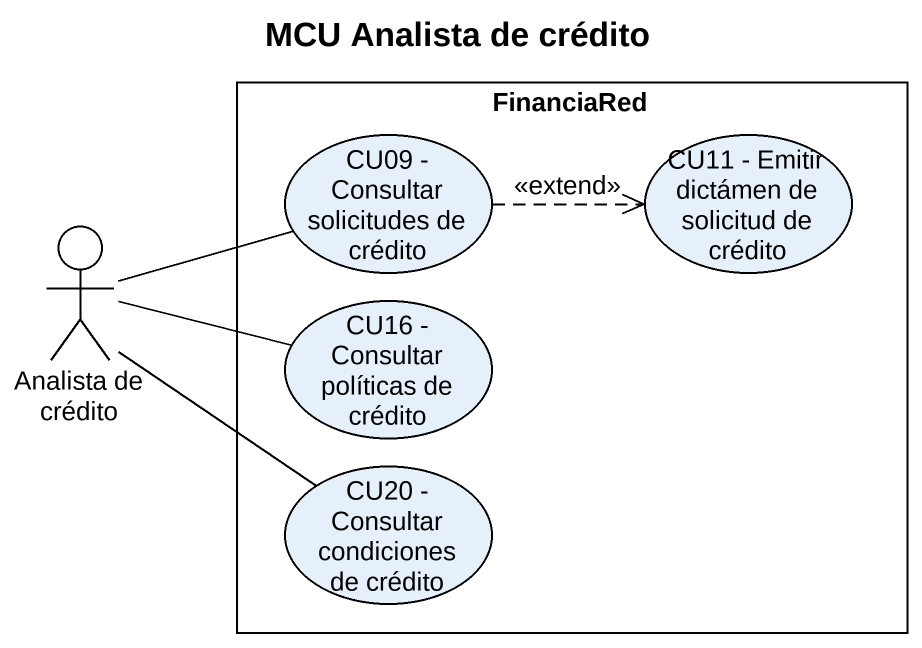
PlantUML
@startuml
title MCU Analista de crédito
rectangle FinanciaRed {
  usecase "CU09 - Consultar solicitudes de crédito" as CU09_Consultar_solicitudes
  usecase "CU11 - Emitir dictámen de solicitud de crédito" as CU11_Emitir_dictámen_de
  usecase "CU16 - Consultar políticas de crédito" as CU16_Consultar_políticas_de
  usecase "CU20 - Consultar condiciones de crédito" as CU20_Consultar_condiciones
}
actor "Analista de crédito" as Analista_de_crédito
CU09_Consultar_solicitudes .right.> CU11_Emitir_dictámen_de : <<extend>>
Analista_de_crédito -right- CU09_Consultar_solicitudes
Analista_de_crédito -right- CU16_Consultar_políticas_de
Analista_de_crédito -- CU20_Consultar_condiciones
@enduml
